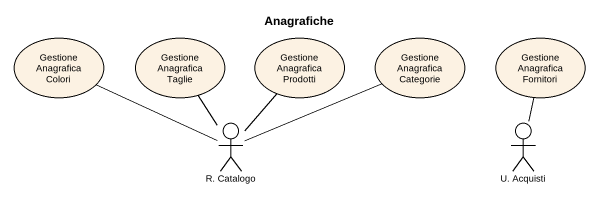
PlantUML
@startuml
title Anagrafiche
usecase "Gestione Anagrafica Colori" as Gestione_Anagrafica_Colori
usecase "Gestione Anagrafica Taglie" as Gestione_Anagrafica_Taglie
usecase "Gestione Anagrafica Prodotti" as Gestione_Anagrafica_Prodotti
usecase "Gestione Anagrafica Categorie" as Gestione_Anagrafica
usecase "Gestione Anagrafica Fornitori" as Gestione_Anagrafica_2
actor "R. Catalogo" as R_Catalogo
actor "U. Acquisti" as U_Acquisti
R_Catalogo -left- Gestione_Anagrafica_Colori
R_Catalogo -up- Gestione_Anagrafica_Taglie
R_Catalogo -up- Gestione_Anagrafica_Prodotti
R_Catalogo -right- Gestione_Anagrafica
U_Acquisti -up- Gestione_Anagrafica_2
@enduml
